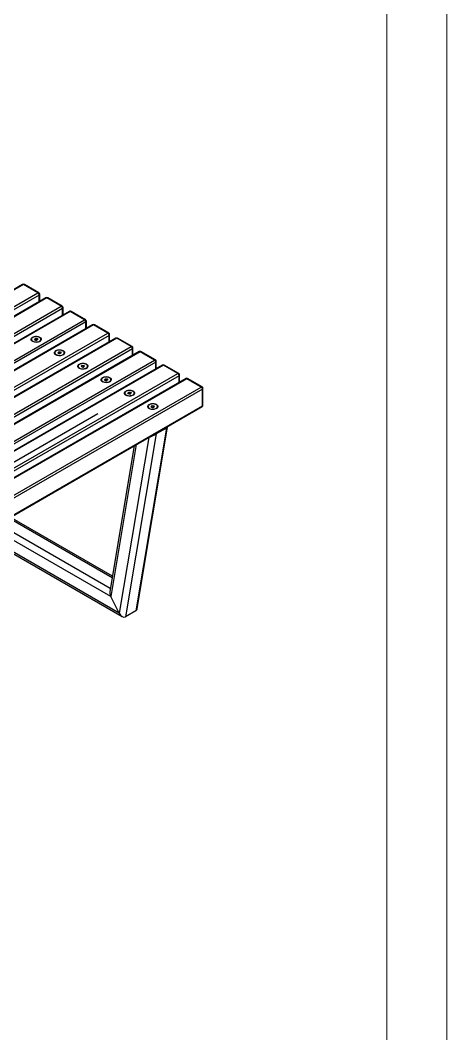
# Model space of a CAD drawing. Header units: millimetres. Extents: x 4581 to 10521, y 581 to 4781.
# Drawn here: x 9809 to 10521, y 2060 to 3751 of the extents above; entities that cross this region are included whole.
import ezdxf

# ---------------------------------------------------------------- set-up
doc = ezdxf.new("R2010")
doc.units = ezdxf.units.MM
doc.layers.add('tabelka', color=155, linetype='Continuous')

# ---------------------------------------------------------------- blocks, each defined once
blk = doc.blocks.new('izometria')
for p, q in [((1684.9, 2292.7), (416.3, 1560.4)), ((1686.4, 2292.6), (417.8, 1560.3)), ((1710.4, 2278.7), (1686.4, 2292.6)), ((1711.9, 2278.8), (1687.9, 2292.7)), ((441.9, 1546.4), (1710.4, 2278.7)), ((1712.5, 2275), (444, 1542.7)), ((1723.8, 2270.3), (455.2, 1538)), ((1725.3, 2270.1), (456.7, 1537.8)), ((1712.5, 2263.8), (1712.5, 2275)), ((1713.4, 2264.3), (1713.4, 2276.2)), ((1749.3, 2256.2), (1725.3, 2270.1)), ((1750.8, 2256.4), (1726.8, 2270.3)), ((480.8, 1523.9), (1749.3, 2256.2)), ((1751.4, 2252.6), (482.9, 1520.2)), ((1751.4, 2241.3), (1751.4, 2252.6)), ((1752.3, 2241.8), (1752.3, 2253.8)), ((1762.7, 2247.8), (494.1, 1515.5)), ((1764.2, 2247.7), (495.6, 1515.4)), ((519.7, 1501.5), (1788.2, 2233.8)), ((1788.2, 2233.8), (1764.2, 2247.7)), ((1789.7, 2233.9), (1765.7, 2247.8)), ((1790.3, 2230.1), (521.8, 1497.8)), ((1801.6, 2225.4), (533, 1493)), ((1803.1, 2225.2), (534.5, 1492.9)), ((1790.3, 2218.9), (1790.3, 2230.1)), ((1791.2, 2219.4), (1791.2, 2231.3)), ((1827.1, 2211.3), (1803.1, 2225.2)), ((1828.6, 2211.5), (1804.6, 2225.4)), ((558.5, 1479), (1827.1, 2211.3)), ((1829.2, 2207.7), (560.7, 1475.3)), ((1840.4, 2202.9), (571.9, 1470.6)), ((1841.9, 2202.8), (573.4, 1470.4)), ((1699.8, 2201.1), (1699.8, 2200.7)), ((1704.7, 2201.3), (1706.4, 2202.7)), ((1705.9, 2199.8), (1704.7, 2201.3)), ((1708.8, 2199.6), (1705.9, 2199.8)), ((1706.3, 2199.7), (1706.4, 2199.8)), ((1706.4, 2202.7), (1709.3, 2202.5)), ((1706.4, 2199.8), (1706.4, 2202.7)), ((1706.4, 2199.8), (1707.8, 2199.7)), ((1707.8, 2199.7), (1708.9, 2199.7)), ((1710.5, 2201), (1708.8, 2199.6)), ((1709.3, 2202.5), (1710.5, 2201)), ((1709.3, 2200), (1709.3, 2202.5)), ((1715.4, 2200.7), (1715.4, 2201.1)), ((1829.2, 2196.4), (1829.2, 2207.7)), ((1830.1, 2196.9), (1830.1, 2208.9)), ((1866, 2188.9), (1841.9, 2202.8)), ((1867.5, 2189), (1843.4, 2202.9)), ((597.4, 1456.6), (1866, 2188.9)), ((1868.1, 2185.2), (599.6, 1452.9)), ((1868.1, 2174), (1868.1, 2185.2)), ((1869, 2174.5), (1869, 2186.4)), ((1879.3, 2180.5), (610.8, 1448.1)), ((1880.8, 2180.3), (612.3, 1448)), ((636.3, 1434.1), (1904.9, 2166.4)), ((1738.7, 2178.7), (1738.7, 2178.2)), ((1743.6, 2178.8), (1745.3, 2180.2)), ((1744.8, 2177.3), (1743.6, 2178.8)), ((1747.7, 2177.2), (1744.8, 2177.3)), ((1745.2, 2177.3), (1745.3, 2177.3)), ((1745.3, 2180.2), (1748.2, 2180)), ((1745.3, 2177.3), (1745.3, 2180.2)), ((1745.3, 2177.3), (1746.7, 2177.3)), ((1746.7, 2177.3), (1747.7, 2177.2)), ((1749.4, 2178.5), (1747.7, 2177.2)), ((1748.2, 2180), (1749.4, 2178.5)), ((1748.2, 2177.6), (1748.2, 2180)), ((1754.3, 2178.2), (1754.3, 2178.7)), ((1904.9, 2166.4), (1880.8, 2180.3)), ((1906.4, 2166.6), (1882.3, 2180.5)), ((1907, 2162.8), (638.5, 1430.4)), ((1918.2, 2158), (649.7, 1425.7)), ((1919.7, 2157.9), (651.2, 1425.5)), ((1777.6, 2156.2), (1777.6, 2155.8)), ((1782.5, 2156.4), (1784.2, 2157.8)), ((1783.7, 2154.9), (1782.5, 2156.4)), ((1786.6, 2154.7), (1783.7, 2154.9)), ((1784.1, 2154.8), (1784.2, 2154.9)), ((1784.2, 2157.8), (1787.1, 2157.6)), ((1784.2, 2154.9), (1784.2, 2157.8)), ((1784.2, 2154.9), (1785.6, 2154.8)), ((1785.6, 2154.8), (1786.6, 2154.8)), ((1788.3, 2156.1), (1786.6, 2154.7)), ((1787.1, 2157.6), (1788.3, 2156.1)), ((1787.1, 2155.1), (1787.1, 2157.6)), ((1793.2, 2155.8), (1793.2, 2156.2)), ((1907, 2151.5), (1907, 2162.8)), ((1907.9, 2152), (1907.9, 2164)), ((1943.8, 2144), (1919.7, 2157.9)), ((1945.3, 2144.1), (1921.2, 2158)), ((675.2, 1411.7), (1943.8, 2144)), ((1945.9, 2140.3), (677.3, 1408)), ((1957.1, 2135.6), (688.6, 1403.2)), ((1958.6, 2135.4), (690.1, 1403.1)), ((1816.5, 2133.8), (1816.5, 2133.3)), ((1821.4, 2133.9), (1823.1, 2135.3)), ((1822.6, 2132.4), (1821.4, 2133.9)), ((1825.5, 2132.3), (1822.6, 2132.4)), ((1823, 2132.4), (1823.1, 2132.4)), ((1823.1, 2135.3), (1826, 2135.1)), ((1823.1, 2132.4), (1823.1, 2135.3)), ((1823.1, 2132.4), (1824.5, 2132.4)), ((1824.5, 2132.4), (1825.5, 2132.3)), ((1827.2, 2133.6), (1825.5, 2132.3)), ((1826, 2135.1), (1827.2, 2133.6)), ((1826, 2132.7), (1826, 2135.1)), ((1832.1, 2133.3), (1832.1, 2133.8)), ((1945.9, 2129.1), (1945.9, 2140.3)), ((1946.8, 2129.6), (1946.8, 2141.5)), ((1982.7, 2121.5), (1958.6, 2135.4)), ((1984.2, 2121.7), (1960.1, 2135.6)), ((714.1, 1389.2), (1982.7, 2121.5)), ((1984.8, 2117.9), (716.2, 1385.5)), ((1984.8, 2090.1), (1984.8, 2117.9)), ((1985.7, 2091.3), (1985.7, 2119.1)), ((1855.4, 2111.3), (1855.4, 2110.9)), ((1860.3, 2111.5), (1862, 2112.9)), ((1861.5, 2110), (1860.3, 2111.5)), ((1864.4, 2109.8), (1861.5, 2110)), ((1861.9, 2109.9), (1862, 2110)), ((1862, 2112.9), (1864.8, 2112.7)), ((1862, 2110), (1862, 2112.9)), ((1862, 2110), (1863.4, 2109.9)), ((1863.4, 2109.9), (1864.4, 2109.9)), ((1866, 2111.2), (1864.4, 2109.8)), ((1864.8, 2112.7), (1866, 2111.2)), ((1864.8, 2110.2), (1864.8, 2112.7)), ((1870.9, 2110.9), (1870.9, 2111.3)), ((715.6, 1356.4), (1984.2, 2088.7)), ((716.2, 1357.8), (1984.8, 2090.1)), ((1894.3, 2088.9), (1894.3, 2088.4)), ((1899.2, 2089), (1900.9, 2090.4)), ((1900.4, 2087.5), (1899.2, 2089)), ((1903.2, 2087.4), (1900.4, 2087.5)), ((1900.8, 2087.5), (1900.9, 2087.5)), ((1900.9, 2090.4), (1903.7, 2090.2)), ((1900.9, 2087.5), (1900.9, 2090.4)), ((1900.9, 2087.5), (1902.3, 2087.5)), ((1902.3, 2087.5), (1903.3, 2087.4)), ((1904.9, 2088.7), (1903.2, 2087.4)), ((1903.7, 2090.2), (1904.9, 2088.7)), ((1903.7, 2087.7), (1903.7, 2090.2)), ((1909.8, 2088.4), (1909.8, 2088.9)), ((1810.1, 2076.6), (1272.7, 1766.4)), ((1924.7, 2053), (1873.6, 1747.7)), ((1876.1, 1751.8), (1926.7, 2054.4)), ((1924.7, 2053), (1907.7, 2043.2)), ((1923.4, 2053.7), (1924.7, 2053)), ((1926.7, 2054.5), (1925.8, 2055)), ((1895.3, 2037.2), (1846.2, 1743.9)), ((1907.7, 2043.2), (1856.6, 1737.9)), ((1895.3, 2037.2), (1894.3, 2036.9)), ((1895.2, 2037.3), (1895.3, 2037.2)), ((1906.5, 2043.9), (1907.7, 2043.2)), ((1871.1, 2023.5), (1830.4, 1780.1)), ((1874.4, 2025.4), (1831.9, 1771.7)), ((1834.2, 1803.1), (1661.8, 1902.6)), ((1834.6, 1805.5), (1664.1, 1904)), ((1831.9, 1771.7), (1633.5, 1886.3)), ((1831.2, 1785.2), (1644.8, 1892.8)), ((1614.2, 1875.1), (1851.2, 1738.3)), ((1846.2, 1743.9), (1616.5, 1876.5)), ((1846.2, 1743.9), (1831.9, 1771.7)), ((1873.6, 1747.7), (1856.6, 1737.9))]:
    blk.add_line(p, q)
at = {"flags": 128}
for points in [[(1701.6, 2204.6), (1703, 2205.2), (1704.6, 2205.7), (1706.3, 2206), (1708, 2206), (1709.8, 2205.9), (1711.5, 2205.5), (1712.9, 2204.9), (1714.2, 2204.2), (1715.2, 2203.4), (1715.8, 2202.4), (1716.1, 2201.4), (1716, 2200.4), (1715.5, 2199.4), (1714.7, 2198.5), (1713.6, 2197.7), (1712.2, 2197), (1710.6, 2196.6), (1708.9, 2196.3), (1707.2, 2196.2), (1705.4, 2196.4), (1703.7, 2196.8), (1702.2, 2197.3), (1701, 2198), (1700, 2198.9), (1699.4, 2199.9), (1699.1, 2200.9), (1699.2, 2201.9), (1699.7, 2202.9), (1700.5, 2203.8), (1701.6, 2204.6)], [(1714.7, 2203), (1713.8, 2203.8), (1712.7, 2204.5), (1711.3, 2205.1), (1709.7, 2205.5), (1708.1, 2205.6), (1706.4, 2205.6), (1704.8, 2205.3), (1703.3, 2204.9), (1702, 2204.2), (1701, 2203.5), (1700.2, 2202.6), (1699.9, 2201.7), (1699.9, 2200.7), (1700.2, 2199.7), (1700.9, 2198.8), (1701.9, 2198.1), (1703.2, 2197.4), (1704.7, 2197), (1706.3, 2196.7), (1708, 2196.6), (1709.6, 2196.8), (1711.2, 2197.1), (1712.6, 2197.7), (1713.8, 2198.4), (1714.6, 2199.2), (1715.2, 2200.1), (1715.4, 2201.1), (1715.2, 2202.1), (1714.7, 2203)], [(1740.5, 2182.2), (1741.9, 2182.8), (1743.4, 2183.3), (1745.2, 2183.5), (1746.9, 2183.6), (1748.7, 2183.4), (1750.3, 2183.1), (1751.8, 2182.5), (1753.1, 2181.8), (1754.1, 2180.9), (1754.7, 2180), (1755, 2178.9), (1754.9, 2177.9), (1754.4, 2176.9), (1753.6, 2176), (1752.5, 2175.2), (1751.1, 2174.6), (1749.5, 2174.1), (1747.8, 2173.8), (1746, 2173.8), (1744.3, 2173.9), (1742.6, 2174.3), (1741.1, 2174.9), (1739.9, 2175.6), (1738.9, 2176.5), (1738.3, 2177.4), (1738, 2178.4), (1738.1, 2179.5), (1738.6, 2180.4), (1739.4, 2181.4), (1740.5, 2182.2)], [(1753.6, 2180.5), (1752.7, 2181.4), (1751.6, 2182.1), (1750.2, 2182.6), (1748.6, 2183), (1747, 2183.2), (1745.3, 2183.1), (1743.7, 2182.9), (1742.2, 2182.4), (1740.9, 2181.8), (1739.8, 2181), (1739.1, 2180.1), (1738.8, 2179.2), (1738.7, 2178.2), (1739.1, 2177.3), (1739.8, 2176.4), (1740.8, 2175.6), (1742.1, 2175), (1743.6, 2174.5), (1745.2, 2174.3), (1746.9, 2174.2), (1748.5, 2174.3), (1750.1, 2174.7), (1751.5, 2175.2), (1752.7, 2175.9), (1753.5, 2176.8), (1754.1, 2177.7), (1754.3, 2178.7), (1754.1, 2179.6), (1753.6, 2180.5)], [(1779.4, 2159.7), (1780.7, 2160.3), (1782.3, 2160.8), (1784, 2161.1), (1785.8, 2161.1), (1787.6, 2161), (1789.2, 2160.6), (1790.7, 2160), (1792, 2159.3), (1793, 2158.5), (1793.6, 2157.5), (1793.9, 2156.5), (1793.8, 2155.5), (1793.3, 2154.5), (1792.5, 2153.6), (1791.4, 2152.8), (1790, 2152.1), (1788.4, 2151.7), (1786.7, 2151.4), (1784.9, 2151.3), (1783.2, 2151.5), (1781.5, 2151.9), (1780, 2152.4), (1778.8, 2153.1), (1777.8, 2154), (1777.2, 2155), (1776.9, 2156), (1777, 2157), (1777.4, 2158), (1778.3, 2158.9), (1779.4, 2159.7)], [(1792.5, 2158.1), (1791.6, 2158.9), (1790.5, 2159.6), (1789.1, 2160.2), (1787.5, 2160.6), (1785.9, 2160.7), (1784.2, 2160.7), (1782.5, 2160.4), (1781.1, 2160), (1779.8, 2159.3), (1778.7, 2158.6), (1778, 2157.7), (1777.6, 2156.8), (1777.6, 2155.8), (1778, 2154.8), (1778.7, 2153.9), (1779.7, 2153.2), (1781, 2152.5), (1782.4, 2152.1), (1784.1, 2151.8), (1785.7, 2151.7), (1787.4, 2151.9), (1789, 2152.2), (1790.4, 2152.8), (1791.5, 2153.5), (1792.4, 2154.3), (1793, 2155.2), (1793.2, 2156.2), (1793, 2157.2), (1792.5, 2158.1)], [(1818.3, 2137.3), (1819.6, 2137.9), (1821.2, 2138.4), (1822.9, 2138.6), (1824.7, 2138.7), (1826.5, 2138.5), (1828.1, 2138.2), (1829.6, 2137.6), (1830.9, 2136.9), (1831.8, 2136), (1832.5, 2135.1), (1832.8, 2134), (1832.7, 2133), (1832.2, 2132), (1831.4, 2131.1), (1830.3, 2130.3), (1828.9, 2129.7), (1827.3, 2129.2), (1825.6, 2128.9), (1823.8, 2128.9), (1822.1, 2129), (1820.4, 2129.4), (1818.9, 2130), (1817.7, 2130.7), (1816.7, 2131.6), (1816.1, 2132.5), (1815.8, 2133.5), (1815.9, 2134.5), (1816.3, 2135.5), (1817.1, 2136.5), (1818.3, 2137.3)], [(1831.4, 2135.6), (1830.5, 2136.5), (1829.4, 2137.2), (1828, 2137.7), (1826.4, 2138.1), (1824.7, 2138.3), (1823.1, 2138.2), (1821.4, 2138), (1819.9, 2137.5), (1818.7, 2136.9), (1817.6, 2136.1), (1816.9, 2135.2), (1816.5, 2134.3), (1816.5, 2133.3), (1816.9, 2132.4), (1817.6, 2131.5), (1818.6, 2130.7), (1819.9, 2130.1), (1821.3, 2129.6), (1823, 2129.4), (1824.6, 2129.3), (1826.3, 2129.4), (1827.9, 2129.8), (1829.3, 2130.3), (1830.4, 2131), (1831.3, 2131.9), (1831.9, 2132.8), (1832.1, 2133.7), (1831.9, 2134.7), (1831.4, 2135.6)], [(1857.2, 2114.8), (1858.5, 2115.4), (1860.1, 2115.9), (1861.8, 2116.2), (1863.6, 2116.2), (1865.4, 2116.1), (1867, 2115.7), (1868.5, 2115.1), (1869.8, 2114.4), (1870.7, 2113.6), (1871.4, 2112.6), (1871.6, 2111.6), (1871.6, 2110.6), (1871.1, 2109.6), (1870.3, 2108.7), (1869.2, 2107.9), (1867.8, 2107.2), (1866.2, 2106.7), (1864.5, 2106.5), (1862.7, 2106.4), (1861, 2106.6), (1859.3, 2107), (1857.8, 2107.5), (1856.6, 2108.2), (1855.6, 2109.1), (1855, 2110.1), (1854.7, 2111.1), (1854.8, 2112.1), (1855.2, 2113.1), (1856, 2114), (1857.2, 2114.8)], [(1870.2, 2113.2), (1869.4, 2114), (1868.2, 2114.7), (1866.9, 2115.3), (1865.3, 2115.7), (1863.6, 2115.8), (1862, 2115.8), (1860.3, 2115.5), (1858.8, 2115.1), (1857.5, 2114.4), (1856.5, 2113.7), (1855.8, 2112.8), (1855.4, 2111.8), (1855.4, 2110.9), (1855.8, 2109.9), (1856.5, 2109), (1857.5, 2108.3), (1858.7, 2107.6), (1860.2, 2107.2), (1861.8, 2106.9), (1863.5, 2106.8), (1865.2, 2107), (1866.8, 2107.3), (1868.2, 2107.9), (1869.3, 2108.6), (1870.2, 2109.4), (1870.8, 2110.3), (1870.9, 2111.3), (1870.8, 2112.3), (1870.2, 2113.2)], [(1896, 2092.3), (1897.4, 2093), (1899, 2093.5), (1900.7, 2093.7), (1902.5, 2093.8), (1904.3, 2093.6), (1905.9, 2093.3), (1907.4, 2092.7), (1908.7, 2092), (1909.6, 2091.1), (1910.3, 2090.1), (1910.5, 2089.1), (1910.4, 2088.1), (1910, 2087.1), (1909.2, 2086.2), (1908.1, 2085.4), (1906.7, 2084.8), (1905.1, 2084.3), (1903.4, 2084), (1901.6, 2084), (1899.9, 2084.1), (1898.2, 2084.5), (1896.7, 2085.1), (1895.4, 2085.8), (1894.5, 2086.7), (1893.8, 2087.6), (1893.6, 2088.6), (1893.7, 2089.6), (1894.1, 2090.6), (1894.9, 2091.6), (1896, 2092.3)], [(1909.1, 2090.7), (1908.3, 2091.6), (1907.1, 2092.3), (1905.7, 2092.8), (1904.2, 2093.2), (1902.5, 2093.4), (1900.8, 2093.3), (1899.2, 2093.1), (1897.7, 2092.6), (1896.4, 2092), (1895.4, 2091.2), (1894.7, 2090.3), (1894.3, 2089.4), (1894.3, 2088.4), (1894.7, 2087.5), (1895.4, 2086.6), (1896.4, 2085.8), (1897.6, 2085.2), (1899.1, 2084.7), (1900.7, 2084.4), (1902.4, 2084.4), (1904.1, 2084.5), (1905.6, 2084.9), (1907, 2085.4), (1908.2, 2086.1), (1909.1, 2087), (1909.6, 2087.9), (1909.8, 2088.8), (1909.7, 2089.8), (1909.1, 2090.7)]]:
    blk.add_lwpolyline(points, dxfattribs=at)
for centre, radius, start, end in [((1686.4, 2290.1), 3, 60.0027, 119.9973), ((1685.5, 2291.3), 1.51, 54.3825, 114.3071), ((1687.3, 2291.3), 1.51, 65.6926, 125.6176), ((1711.3, 2277.5), 1.51, 65.6926, 125.6176), ((1707.9, 2274.8), 4.61, 2.6054, 57.3946), ((1710.4, 2276.2), 3, 0, 60.0027), ((1711.9, 2276.4), 1.51, 294.3746, 354.3052), ((1725.3, 2267.7), 3, 60.0027, 119.9973), ((1724.4, 2268.9), 1.51, 54.3822, 114.3076), ((1726.2, 2268.9), 1.51, 65.6926, 125.6176), ((1750.2, 2255), 1.51, 65.6926, 125.6176), ((1746.8, 2252.4), 4.61, 2.6058, 57.3943), ((1749.3, 2253.8), 3, 0, 60.0027), ((1750.8, 2253.9), 1.51, 294.3753, 354.3054), ((1764.2, 2245.2), 3, 60.0027, 119.9973), ((1763.3, 2246.4), 1.51, 54.3826, 114.307), ((1765, 2246.4), 1.51, 65.6926, 125.6176), ((1789.1, 2232.6), 1.51, 65.6926, 125.6176), ((1785.7, 2229.9), 4.61, 2.6054, 57.3947), ((1788.2, 2231.3), 3, 0, 60.0027), ((1789.7, 2231.5), 1.51, 294.3746, 354.3052), ((1803.1, 2222.8), 3, 60.0027, 119.9973), ((1802.2, 2224), 1.51, 54.3824, 114.3072), ((1803.9, 2224), 1.51, 65.6926, 125.6176), ((1703.9, 2201.1), 4.09, 187.0675, 244.2402), ((1707.6, 2195.4), 4.31, 86.7536, 95.8298), ((1707.6, 2195.7), 4.06, 77.4299, 86.9035), ((1711.6, 2200.9), 3.8, 293.3406, 355.3518), ((1828, 2210.1), 1.51, 65.6926, 125.6176), ((1824.6, 2207.5), 4.61, 2.6051, 57.3948), ((1827.1, 2208.9), 3, 0, 60.0027), ((1828.6, 2209), 1.51, 294.3747, 354.3043), ((1841.9, 2200.3), 3, 60.0027, 119.9973), ((1841.1, 2201.5), 1.51, 54.3833, 114.3063), ((1842.8, 2201.5), 1.51, 65.6926, 125.6176), ((1866.9, 2187.7), 1.51, 65.6926, 125.6176), ((1863.5, 2185), 4.61, 2.6053, 57.3946), ((1866, 2186.4), 3, 0, 60.0027), ((1867.5, 2186.6), 1.51, 294.3734, 354.3074), ((1742.8, 2178.7), 4.09, 187.067, 244.2405), ((1746.5, 2173), 4.32, 86.7598, 95.8225), ((1746.5, 2173.2), 4.06, 77.4299, 86.9035), ((1750.5, 2178.5), 3.8, 293.346, 355.3463), ((1880.8, 2177.9), 3, 60.0027, 119.9973), ((1880, 2179.1), 1.51, 54.3819, 114.3076), ((1881.7, 2179.1), 1.51, 65.6926, 125.6176), ((1905.8, 2165.2), 1.51, 65.6926, 125.6176), ((1902.4, 2162.6), 4.61, 2.6057, 57.3942), ((1904.9, 2164), 3, 0, 60.0027), ((1781.6, 2156.2), 4.09, 187.0671, 244.2406), ((1785.4, 2150.5), 4.32, 86.7609, 95.8215), ((1785.4, 2150.8), 4.07, 77.4347, 86.8987), ((1789.4, 2156), 3.8, 293.346, 355.3463), ((1906.4, 2164.1), 1.51, 294.3745, 354.3062), ((1919.7, 2155.4), 3, 60.0027, 119.9973), ((1918.9, 2156.6), 1.51, 54.3814, 114.3082), ((1920.6, 2156.6), 1.51, 65.6926, 125.6176), ((1820.5, 2133.8), 4.09, 187.0671, 244.2406), ((1824.3, 2128.1), 4.32, 86.7609, 95.8215), ((1824.3, 2128.3), 4.06, 77.4251, 86.9084), ((1828.3, 2133.6), 3.79, 293.3347, 355.3577), ((1944.6, 2142.8), 1.51, 65.6926, 125.6176), ((1941.3, 2140.1), 4.61, 2.6059, 57.3944), ((1943.8, 2141.5), 3, 0, 60.0027), ((1945.3, 2141.7), 1.51, 294.3761, 354.3046), ((1958.6, 2133), 3, 60.0027, 119.9973), ((1957.7, 2134.2), 1.51, 54.3833, 114.3063), ((1959.5, 2134.2), 1.51, 65.6926, 125.6176), ((1983.5, 2120.3), 1.51, 65.6926, 125.6176), ((1980.2, 2117.7), 4.61, 2.6051, 57.3948), ((1982.7, 2119.1), 3, 0, 60.0027), ((1984.2, 2119.2), 1.51, 294.3733, 354.3056), ((1859.4, 2111.3), 4.09, 187.0671, 244.2404), ((1863.2, 2105.6), 4.32, 86.7587, 95.8236), ((1863.2, 2105.9), 4.06, 77.4251, 86.9084), ((1867.2, 2111.1), 3.8, 293.3451, 355.3473), ((1898.3, 2088.9), 4.09, 187.0679, 244.2398), ((1902.1, 2083.2), 4.31, 86.7437, 95.8387), ((1902.1, 2083.4), 4.06, 77.4251, 86.9084), ((1906.1, 2088.7), 3.8, 293.346, 355.3463), ((1982.7, 2091.3), 3, 299.9973, 0), ((1983.3, 2089.9), 1.46, 304.5586, 6.7543), ((1984.2, 2091.5), 1.51, 294.3733, 354.3056)]:
    blk.add_arc(centre, radius, start, end)
for centre, major_axis, ratio, start_param, end_param in [((1917.9, 2050.3), (8.8, 4.15), 0.074862, 5.549764, 6.335081), ((1917.9, 2050.3), (8.8, 4.15), 0.074862, 5.549764, 6.335081), ((1901, 2040.5), (8.8, 4.15), 0.074862, 3.978968, 5.549764), ((1901, 2040.5), (8.8, 4.15), 0.074862, 3.978968, 5.549764), ((1837.6, 1775), (-4.45, 9.43), 0.625219, 0.733421, 1.622692), ((1837.6, 1775), (-4.45, 9.43), 0.625219, 0.733421, 1.622692), ((1851.8, 1747.2), (-4.45, 9.43), 0.625219, 1.622692, 3.193488), ((1851.8, 1747.2), (-4.45, 9.43), 0.625219, 1.622692, 3.193488), ((1868.8, 1757), (-4.45, 9.43), 0.625219, 3.193488, 3.875014), ((1868.8, 1757), (-4.45, 9.43), 0.625219, 3.193488, 3.875014)]:
    blk.add_ellipse(centre, major_axis=major_axis, ratio=ratio, start_param=start_param, end_param=end_param)

msp = doc.modelspace()

# ---------------------------------------------------------------- linework, layer by layer
at = {"layer": 'tabelka', "lineweight": 5}
for points in [[(4580.65, 4781.17), (10520.65, 4781.17), (10520.65, 581.17), (4580.65, 581.17)], [(4680.65, 4681.17), (10420.65, 4681.17), (10420.65, 681.17), (4680.65, 681.17)]]:
    msp.add_lwpolyline(points, close=True, dxfattribs=at)

# ---------------------------------------------------------------- block references
msp.add_blockref('izometria', (8128.42, 1017.74))

doc.saveas('drawing.dxf')
